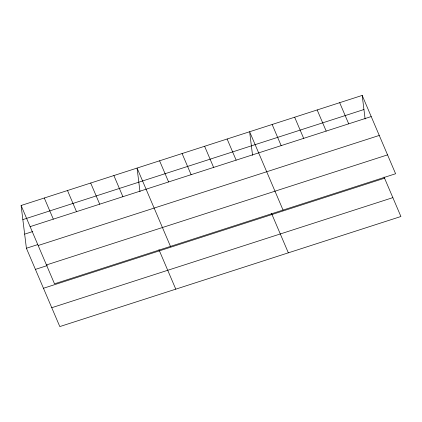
<?xml version="1.0" encoding="UTF-8"?>
<svg xmlns="http://www.w3.org/2000/svg" width="422" height="422" viewBox="0 0 422 422"><rect width="100%" height="100%" fill="white"/><g stroke="black" fill="none" stroke-linecap="round" stroke-linejoin="round"><path stroke-width="0.63" d="M21.1 205.493L362.192 95.419L395.599 173.748L54.507 283.816L21.1 205.493L26.401 248.252L59.808 326.581L400.9 216.507L384.057 177.018M22.851 219.604L363.938 109.53M30.12 226.635L371.212 116.562M24.65 234.141L32.8 231.514M26.401 248.252L37.685 244.612M38.17 245.504L379.257 135.436M46.462 264.947L387.554 154.874M35.416 269.4L47.327 265.554M43.466 288.268L384.558 178.2M51.758 307.712L392.85 197.638M339.678 102.683L348.699 123.831M317.17 109.947L326.185 131.094M294.656 117.216L303.676 138.358M272.143 124.479L281.163 145.622M283.041 210.066L249.629 131.743L252.556 155.338M271.494 213.342L288.342 252.831M227.12 139.007L236.141 160.154M204.607 146.27L213.627 167.418M182.093 153.539L191.113 174.682M159.585 160.803L168.6 181.945M170.477 246.39L137.071 168.067L139.993 191.662M158.936 249.666L175.779 289.154M113.877 175.552L122.897 196.694M90.683 183.037L99.703 204.179M67.488 190.522L76.509 211.665M44.294 198.008L53.314 219.15M362.192 95.419L365.114 119.015"/></g></svg>
